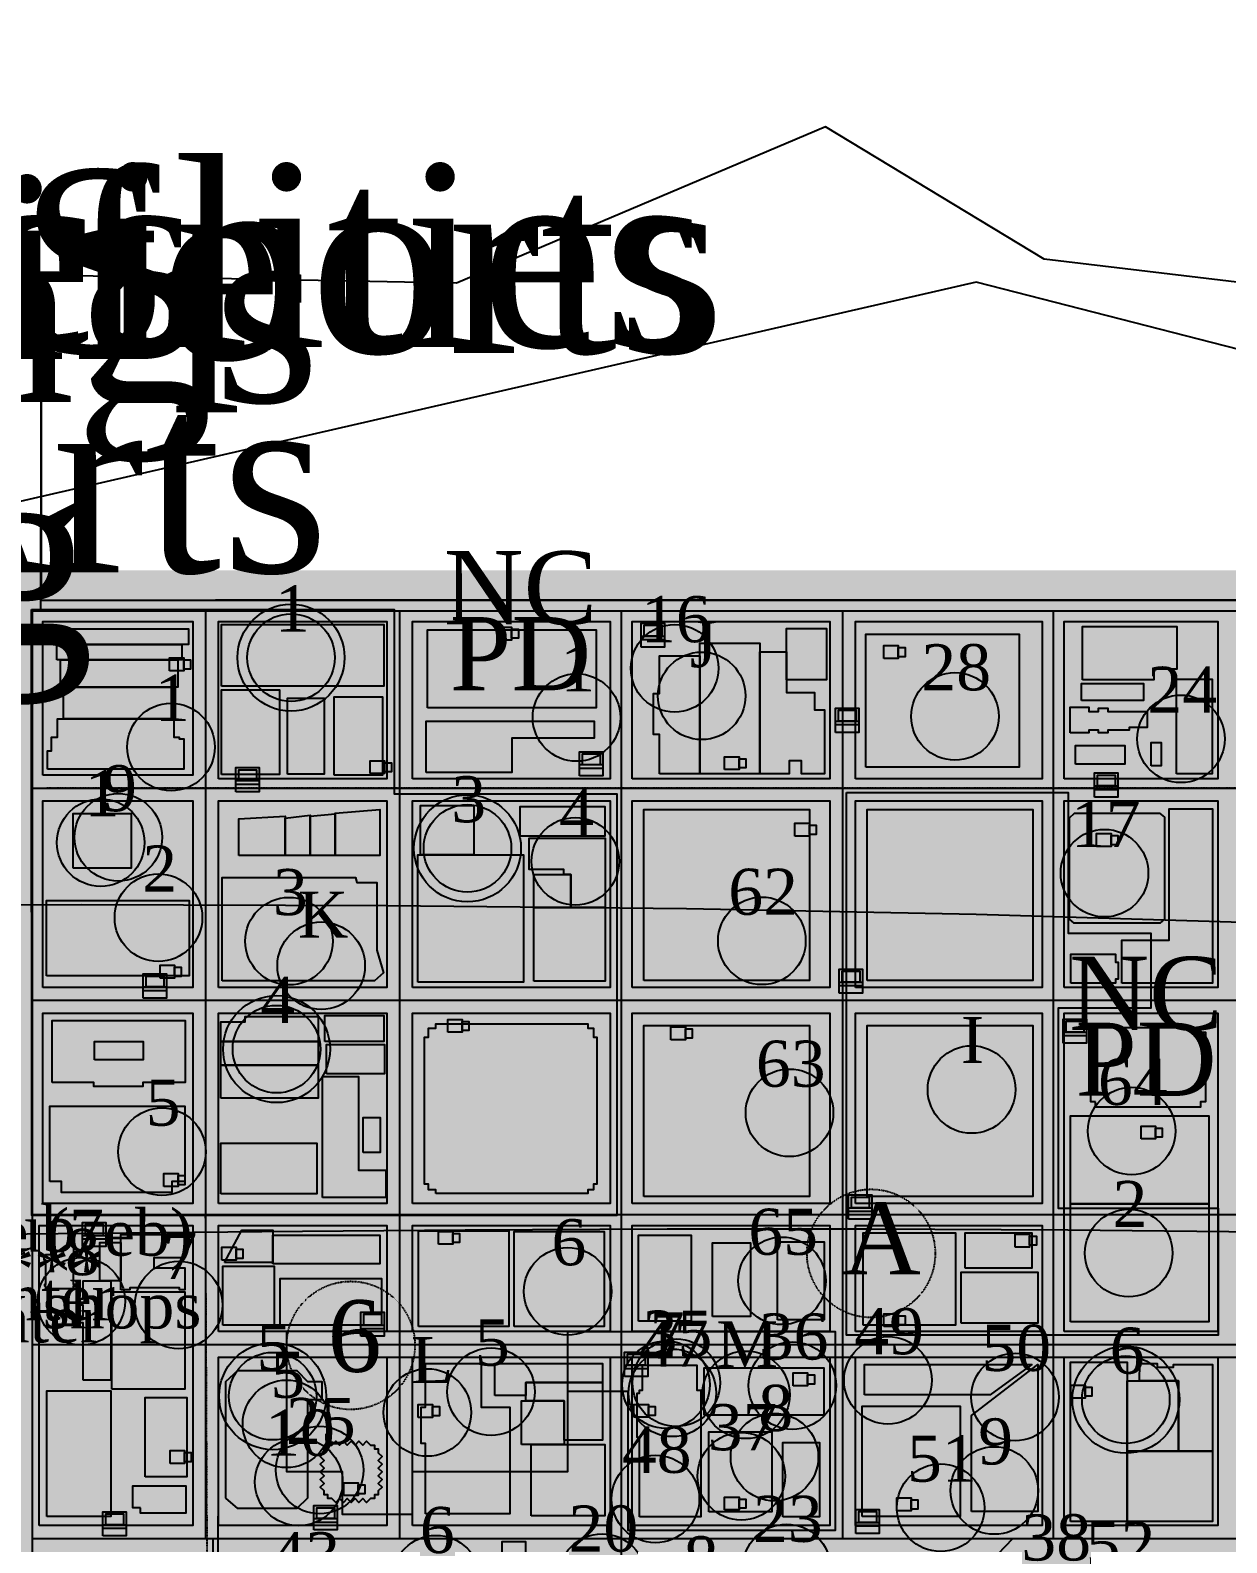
# Model space of a CAD drawing. Extents: x -15732 to 10897, y -24868 to 16165.
# Drawn here: x 392 to 902, y 5529 to 6174 of the extents above; entities that cross this region are included whole.
import ezdxf
from ezdxf.enums import TextEntityAlignment as Align

# ---------------------------------------------------------------- set-up
doc = ezdxf.new("R2010")
doc.units = 0
doc.header["$MEASUREMENT"] = 0
doc.linetypes.add('DASH_DOT_DOT', pattern=[0.0254, 0.009525, -0.003175, 0.001588, -0.003175, 0.001588, -0.003175, 0.003175])
doc.linetypes.add('DOTTED', pattern=[0.005, 0.0025, -0.0025])
for name, color, linetype in [('BLOCKS', 7, 'CONTINUOUS'), ('BLOCKS-OUTLINE', 7, 'CONTINUOUS'), ('BUILDINGS-OUTLINE', 7, 'CONTINUOUS'), ('BUS_RTE-CITY_CENTER', 7, 'CONTINUOUS'), ('BUS_RTE-WESTERN_ADDITION', 7, 'CONTINUOUS'), ('CAMERAS', 7, 'CONTINUOUS'), ('CLUBS___NIGHT_LIFE', 7, 'CONTINUOUS'), ('COASTLINE', 7, 'CONTINUOUS'), ('COLLEGES___FINE_ARTS', 7, 'CONTINUOUS'), ('DATATERMS', 7, 'CONTINUOUS'), ('DISTRICTS', 7, 'CONTINUOUS'), ('GANGS', 7, 'CONTINUOUS'), ('GANGS-TEXT', 7, 'CONTINUOUS'), ('HOTEL___LODGINGS', 7, 'CONTINUOUS'), ('MAP_BORDER', 7, 'CONTINUOUS'), ('NCART-A', 7, 'CONTINUOUS'), ('NCART-STATIONS', 7, 'CONTINUOUS'), ('NCPD', 7, 'CONTINUOUS'), ('NCPD-TEXT', 7, 'CONTINUOUS'), ('PARKING___AV_FACILITIES', 7, 'CONTINUOUS'), ('PERFORMING_ARTS_SPORTS', 7, 'CONTINUOUS'), ('PUBLIC_SERVICES', 7, 'CONTINUOUS'), ('RESTAURANTS', 7, 'CONTINUOUS'), ('SHOPS___SERVICES', 7, 'CONTINUOUS'), ('STREETS', 7, 'CONTINUOUS'), ('STREETS-SPRAWL', 7, 'CONTINUOUS'), ('SUBURBS', 7, 'CONTINUOUS')]:
    doc.layers.add(name, color=color, linetype=linetype)
doc.styles.add('TIMES_NEW_ROMAN', font='')
doc.styles.get('TIMES_NEW_ROMAN').set_extended_font_data('Times_New_Roman')

msp = doc.modelspace()

# ---------------------------------------------------------------- linework, layer by layer
at = {"layer": 'BLOCKS', "color": 12, "linetype": 'CONTINUOUS'}
for points in [[(1422.27, 5930.78), (1399.19, 6000.89), (1340.19, 6024.83), (1370.12, 6124.87), (1346.18, 6134.28), (1294.02, 6047.06), (1262.38, 6048.77), (1250.41, 6152.23), (1226.47, 6151.38), (1217.92, 6049.63), (1018.7, 6053.05), (824.61, 6076.13), (731.42, 6132.57), (574.09, 6065.87), (397.1, 6069.29), (397.1, 5930.78)], [(471.49, 5930.78), (1422.27, 5930.78)]]:
    msp.add_lwpolyline(points, close=True, dxfattribs=at)
for points in [[(397.82, 5856.22), (397.82, 5921.74), (461.78, 5856.22), (461.78, 5921.74)], [(472.7, 5854.66), (472.7, 5921.74), (544.46, 5854.66), (544.46, 5921.74)], [(555.38, 5854.66), (555.38, 5921.74), (639.62, 5854.66), (639.62, 5921.74)], [(648.98, 5854.66), (648.98, 5921.74), (733.22, 5854.66), (733.22, 5921.74)], [(744.14, 5854.66), (744.14, 5921.74), (823.7, 5854.66), (823.7, 5921.74)], [(833.06, 5854.66), (833.06, 5921.74), (898.58, 5854.66), (898.58, 5921.74)], [(397.82, 5765.74), (397.82, 5845.3), (461.78, 5765.74), (461.78, 5845.3)], [(472.7, 5765.74), (472.7, 5845.3), (544.46, 5765.74), (544.46, 5845.3)], [(555.38, 5765.74), (555.38, 5845.3), (639.62, 5765.74), (639.62, 5845.3)], [(648.98, 5765.74), (648.98, 5845.3), (733.22, 5765.74), (733.22, 5845.3)], [(744.14, 5765.74), (744.14, 5845.3), (823.7, 5765.74), (823.7, 5845.3)], [(833.06, 5765.74), (833.06, 5845.3), (898.58, 5765.74), (898.58, 5845.3)], [(397.82, 5673.7), (397.82, 5754.82), (461.78, 5673.7), (461.78, 5754.82)], [(472.7, 5673.7), (472.7, 5754.82), (544.46, 5673.7), (544.46, 5754.82)], [(555.38, 5673.7), (555.38, 5754.82), (639.62, 5673.7), (639.62, 5754.82)], [(648.98, 5673.7), (648.98, 5754.82), (733.22, 5673.7), (733.22, 5754.82)], [(744.14, 5673.7), (744.14, 5754.82), (823.7, 5673.7), (823.7, 5754.82)], [(833.06, 5619.1), (833.06, 5754.82), (898.58, 5619.1), (898.58, 5754.82)], [(396.26, 5536.42), (396.34, 5664.3), (461.78, 5536.42), (461.78, 5664.34)], [(472.7, 5619.1), (472.7, 5664.34), (544.46, 5619.1), (544.46, 5664.34)], [(555.38, 5619.1), (555.38, 5664.34), (639.62, 5619.1), (639.62, 5664.34)], [(648.98, 5619.1), (648.98, 5664.34), (733.22, 5619.1), (733.22, 5664.34)], [(744.14, 5619.1), (744.14, 5664.34), (823.7, 5619.1), (823.7, 5664.34)], [(472.7, 5536.42), (472.7, 5608.18), (544.46, 5536.42), (544.46, 5608.18)], [(555.38, 5536.42), (555.38, 5608.18), (639.62, 5536.42), (639.62, 5608.18)], [(648.98, 5536.42), (648.98, 5608.18), (733.22, 5536.42), (733.22, 5608.18)], [(744.14, 5536.42), (744.14, 5608.18), (823.7, 5536.42), (823.7, 5608.18)], [(833.06, 5536.42), (833.06, 5608.18), (898.58, 5536.42), (898.58, 5608.18)]]:
    msp.add_solid(points, dxfattribs=at)
at = {"layer": 'BLOCKS-OUTLINE', "color": 250, "linetype": 'CONTINUOUS'}
for points in [[(1422.27, 5930.78), (1399.19, 6000.89), (1340.19, 6024.83), (1370.12, 6124.87), (1346.18, 6134.28), (1294.02, 6047.06), (1262.38, 6048.77), (1250.41, 6152.23), (1226.47, 6151.38), (1217.92, 6049.63), (1018.7, 6053.05), (824.61, 6076.13), (731.42, 6132.57), (574.09, 6065.87), (397.1, 6069.29), (397.1, 5930.78)], [(471.49, 5930.78), (1422.27, 5930.78)], [(397.82, 5856.22), (397.82, 5921.74), (461.78, 5921.74), (461.78, 5856.22)], [(472.7, 5854.66), (472.7, 5921.74), (544.46, 5921.74), (544.46, 5854.66)], [(555.38, 5854.66), (555.38, 5921.74), (639.62, 5921.74), (639.62, 5854.66)], [(648.98, 5854.66), (648.98, 5921.74), (733.22, 5921.74), (733.22, 5854.66)], [(744.14, 5854.66), (744.14, 5921.74), (823.7, 5921.74), (823.7, 5854.66)], [(833.06, 5854.66), (833.06, 5921.74), (898.58, 5921.74), (898.58, 5854.66)], [(397.82, 5765.74), (397.82, 5845.3), (461.78, 5845.3), (461.78, 5765.74)], [(472.7, 5765.74), (472.7, 5845.3), (544.46, 5845.3), (544.46, 5765.74)], [(555.38, 5765.74), (555.38, 5845.3), (639.62, 5845.3), (639.62, 5765.74)], [(648.98, 5765.74), (648.98, 5845.3), (733.22, 5845.3), (733.22, 5765.74)], [(744.14, 5765.74), (744.14, 5845.3), (823.7, 5845.3), (823.7, 5765.74)], [(833.06, 5765.74), (833.06, 5845.3), (898.58, 5845.3), (898.58, 5765.74)], [(397.82, 5673.7), (397.82, 5754.82), (461.78, 5754.82), (461.78, 5673.7)], [(472.7, 5673.7), (472.7, 5754.82), (544.46, 5754.82), (544.46, 5673.7)], [(555.38, 5673.7), (555.38, 5754.82), (639.62, 5754.82), (639.62, 5673.7)], [(648.98, 5673.7), (648.98, 5754.82), (733.22, 5754.82), (733.22, 5673.7)], [(744.14, 5673.7), (744.14, 5754.82), (823.7, 5754.82), (823.7, 5673.7)], [(833.06, 5619.1), (833.06, 5754.82), (898.58, 5754.82), (898.58, 5619.1)], [(396.26, 5536.42), (396.34, 5664.3), (461.78, 5664.34), (461.78, 5536.42)], [(472.7, 5619.1), (472.7, 5664.34), (544.46, 5664.34), (544.46, 5619.1)], [(555.38, 5619.1), (555.38, 5664.34), (639.62, 5664.34), (639.62, 5619.1)], [(648.98, 5619.1), (648.98, 5664.34), (733.22, 5664.34), (733.22, 5619.1)], [(744.14, 5619.1), (744.14, 5664.34), (823.7, 5664.34), (823.7, 5619.1)], [(472.7, 5536.42), (472.7, 5608.18), (544.46, 5608.18), (544.46, 5536.42)], [(555.38, 5536.42), (555.38, 5608.18), (639.62, 5608.18), (639.62, 5536.42)], [(648.98, 5536.42), (648.98, 5608.18), (733.22, 5608.18), (733.22, 5536.42)], [(744.14, 5536.42), (744.14, 5608.18), (823.7, 5608.18), (823.7, 5536.42)], [(833.06, 5536.42), (833.06, 5608.18), (898.58, 5608.18), (898.58, 5536.42)]]:
    msp.add_lwpolyline(points, close=True, dxfattribs=at)
at = {"layer": 'BUILDINGS-OUTLINE', "color": 250, "linetype": 'CONTINUOUS'}
for points in [[(400.48, 5911.92), (400.48, 5918.66), (459.97, 5918.66), (459.97, 5911.92)], [(474.01, 5894.19), (474.01, 5920.44), (543.11, 5920.44), (543.11, 5894.19)], [(561.78, 5884.87), (561.78, 5918.24), (633.72, 5918.24), (633.72, 5884.87)], [(714.77, 5896.86), (714.77, 5918.79), (731.79, 5918.79), (731.79, 5896.86)], [(841, 5896.92), (841, 5919.54), (881.12, 5919.54), (881.12, 5901.35), (871.33, 5901.35), (871.33, 5896.92)], [(403.85, 5905.34), (403.85, 5911.92), (457.11, 5911.92), (457.11, 5905.34)], [(677.91, 5856.81), (677.91, 5912.46), (703.35, 5912.46), (703.35, 5856.81)], [(748.59, 5859.7), (748.59, 5916.38), (813.9, 5916.38), (813.9, 5859.7)], [(405.45, 5893.76), (405.45, 5905.34), (455.43, 5905.34), (455.43, 5893.76)], [(660.69, 5856.81), (660.69, 5873.51), (658.04, 5873.51), (658.04, 5890.99), (660.69, 5890.99), (660.69, 5907.16), (677.91, 5907.16), (677.91, 5856.81)], [(703.45, 5856.81), (703.45, 5908.75), (714.84, 5908.75), (714.84, 5891.52), (726.77, 5891.52), (726.77, 5884.1), (731.01, 5884.1), (731.01, 5856.81), (721.2, 5856.81), (721.2, 5862.37), (715.9, 5862.37), (715.9, 5856.81)], [(406.61, 5880.27), (406.61, 5893.76), (452.81, 5893.76), (452.81, 5880.27)], [(474, 5856.52), (474, 5892.66), (498.73, 5892.66), (498.73, 5856.52)], [(840.54, 5888.05), (840.54, 5895.28), (866.89, 5895.28), (866.89, 5888.05)], [(880.98, 5856.74), (880.98, 5897.1), (896.14, 5897.1), (896.14, 5856.74)], [(502.08, 5856.7), (502.08, 5889.03), (517.81, 5889.03), (517.81, 5856.7)], [(521.96, 5856.21), (521.96, 5889.58), (542.54, 5889.58), (542.54, 5856.21)], [(399.79, 5858.83), (399.79, 5866.61), (401.52, 5866.61), (401.52, 5872.49), (404.11, 5872.49), (404.11, 5880.27), (453.74, 5880.27), (453.74, 5872.49), (455.99, 5872.49), (455.99, 5871.73), (457.89, 5871.73), (457.89, 5866.61), (457.89, 5858.83)], [(561.27, 5857.31), (561.27, 5879.27), (632.86, 5879.27), (632.86, 5872.01), (597.76, 5872.01), (597.76, 5857.31)], [(835.64, 5874.29), (835.64, 5885.25), (843.57, 5885.25), (843.57, 5883.39), (847.77, 5883.39), (847.77, 5884.79), (851.73, 5884.79), (851.73, 5883.39), (868.53, 5883.39), (868.53, 5876.62), (860.83, 5876.62), (860.83, 5875.46), (851.73, 5875.46), (851.73, 5874.29), (847.77, 5874.29), (847.77, 5875.46), (843.57, 5875.46), (843.57, 5874.29)], [(837.91, 5860.99), (837.91, 5868.92), (858.91, 5868.92), (858.91, 5860.99)], [(870.21, 5860.15), (870.21, 5870.18), (874.41, 5870.18), (874.41, 5860.15)], [(522.5, 5821.95), (522.5, 5840.02), (541.41, 5841.6), (541.41, 5821.95)], [(558.76, 5822.3), (558.76, 5843.25), (581.6, 5843.25), (581.6, 5822.3)], [(601.29, 5830.26), (601.29, 5842.83), (637.31, 5842.83), (637.31, 5830.26)], [(653.97, 5768.77), (653.97, 5841.56), (724.62, 5841.56), (724.62, 5768.77)], [(749.13, 5768.77), (749.13, 5841.56), (819.78, 5841.56), (819.78, 5768.77)], [(857.69, 5767.53), (857.69, 5785.95), (877.93, 5785.95), (877.93, 5841.84), (896.36, 5841.84), (896.36, 5767.53)], [(410.74, 5816.66), (410.74, 5839.87), (435.44, 5839.87), (435.44, 5816.66)], [(481.32, 5821.95), (481.32, 5837.58), (501.16, 5838.79), (501.16, 5821.95)], [(501.16, 5821.95), (501.16, 5837.85), (511.83, 5839.17), (511.83, 5821.95)], [(511.83, 5821.95), (511.83, 5838.73), (522.5, 5839.73), (522.5, 5821.95)], [(835.34, 5794.93), (835.34, 5838.11), (837.54, 5840.03), (873.77, 5840.03), (875.82, 5838.34), (875.82, 5794.93), (873.88, 5793.2), (837.31, 5793.2)], [(622.86, 5799.89), (622.86, 5813.92), (619.93, 5813.92), (619.93, 5816.02), (605.06, 5816.02), (605.06, 5829.42), (637.52, 5829.42), (637.52, 5799.89)], [(557.72, 5768.05), (557.72, 5822.3), (602.75, 5822.3), (602.75, 5768.05)], [(474.24, 5768.64), (474.24, 5812.63), (531.05, 5812.63), (531.67, 5810.51), (540.16, 5810.51), (540.16, 5781.69), (543.02, 5771.99), (539.26, 5768.64)], [(607.15, 5799.89), (607.15, 5813.92), (622.86, 5813.92), (622.86, 5799.89)], [(399.39, 5770.78), (399.39, 5802.79), (460.23, 5802.79), (460.23, 5770.78)], [(607.15, 5768.47), (607.15, 5799.89), (637.52, 5799.89), (637.52, 5768.47)], [(835.94, 5767.53), (835.94, 5779.91), (854.98, 5779.91), (854.98, 5776.59), (856.18, 5776.59), (856.18, 5769.34), (854.98, 5769.34), (854.98, 5767.53)], [(401.87, 5725.3), (401.87, 5751.69), (458.45, 5751.69), (458.45, 5725.3), (440.47, 5725.3), (440.47, 5723.56), (419.53, 5723.56), (419.53, 5725.3)], [(473.74, 5742.76), (473.74, 5751.16), (484.09, 5751.16), (484.09, 5753.45), (515.26, 5753.45), (515.26, 5742.76)], [(518, 5742.76), (518, 5753.77), (543.18, 5753.77), (543.18, 5742.76)], [(565.36, 5677.93), (565.36, 5679.56), (562.2, 5679.56), (562.2, 5681.96), (560.45, 5681.96), (560.45, 5744.64), (562.2, 5744.64), (562.2, 5748.35), (565.36, 5748.35), (565.36, 5750.2), (630.11, 5750.2), (630.11, 5748.35), (632.51, 5748.35), (632.51, 5744.64), (633.93, 5744.64), (633.93, 5681.96), (632.51, 5681.96), (632.51, 5679.56), (630.11, 5679.56), (630.11, 5677.93)], [(653.97, 5676.73), (653.97, 5749.52), (724.62, 5749.52), (724.62, 5676.73)], [(749.13, 5676.73), (749.13, 5749.52), (819.78, 5749.52), (819.78, 5676.73)], [(846.49, 5717), (844.51, 5717), (844.51, 5746.67), (846.49, 5746.67), (846.49, 5748.66), (891.21, 5748.66), (891.21, 5746.67), (893.4, 5746.67), (893.4, 5717), (891.21, 5717), (891.21, 5714.81), (846.49, 5714.81)], [(419.86, 5734.9), (419.86, 5742.75), (440.57, 5742.75), (440.57, 5734.9)], [(473.74, 5732.62), (473.74, 5742.76), (515.26, 5742.76), (515.26, 5732.62)], [(518.79, 5728.98), (518.79, 5741.52), (543.43, 5741.52), (543.43, 5728.98)], [(473.74, 5718.56), (473.74, 5732.62), (515.26, 5732.62), (515.26, 5718.56)], [(517.08, 5676.29), (517.08, 5727.85), (532.43, 5727.85), (532.44, 5687.95), (544, 5687.95), (544, 5676.29)], [(400.84, 5683.1), (400.84, 5715.15), (458.4, 5715.15), (458.4, 5683.1), (452.84, 5683.1), (452.84, 5678.31), (405.74, 5678.31), (405.74, 5683.1)], [(534.37, 5695.37), (534.37, 5710.3), (541.57, 5710.3), (541.57, 5695.37)], [(835.84, 5673.52), (835.84, 5710.99), (894.72, 5710.99), (894.72, 5673.52)], [(473.66, 5677.83), (473.66, 5699.41), (514.62, 5699.41), (514.62, 5677.83)], [(835.84, 5623.2), (835.84, 5673.52), (894.72, 5673.52), (894.72, 5623.2)], [(431.07, 5636.91), (431.07, 5660.43), (458.35, 5660.43), (458.35, 5650.55), (445.18, 5650.55), (445.18, 5646.32), (458.35, 5646.32), (458.35, 5636.91), (456.09, 5636.91), (456.09, 5637.68), (435, 5637.68), (435, 5636.91)], [(475.23, 5648.55), (482.63, 5662.38), (495.81, 5662.38), (495.81, 5648.55)], [(495.81, 5647.9), (495.81, 5660.13), (541.49, 5660.13), (541.49, 5647.9)], [(557.89, 5621.21), (557.89, 5662.06), (596.49, 5662.06), (596.49, 5621.21)], [(598.74, 5621.21), (598.74, 5661.74), (637.01, 5661.74), (637.01, 5621.21)], [(651.67, 5623.5), (651.67, 5660.13), (674.1, 5660.13), (674.1, 5623.5)], [(747.5, 5621.83), (747.5, 5661.11), (786.78, 5661.11), (786.78, 5621.83)], [(790.96, 5646.07), (790.96, 5661.11), (819.37, 5661.11), (819.37, 5646.07)], [(399.09, 5637.38), (399.09, 5638.38), (398.7, 5638.38), (398.7, 5639.28), (399.09, 5639.28), (399.09, 5649.6), (398.45, 5649.6), (398.45, 5650.8), (399.09, 5650.8), (399.09, 5651.96), (402.37, 5651.96), (410.87, 5658.08), (410.86, 5650.8), (411.22, 5650.8), (411.22, 5649.6), (410.86, 5649.6), (410.85, 5639.28), (411.42, 5639.28), (411.42, 5638.38), (410.85, 5638.38), (410.85, 5637.38)], [(422.14, 5640.67), (422.14, 5657.13), (431.07, 5657.13), (431.07, 5640.67)], [(683.22, 5625.57), (683.22, 5656.93), (699.47, 5656.93), (699.47, 5625.57)], [(710.97, 5624.15), (710.97, 5657.35), (730.89, 5657.35), (730.89, 5624.15)], [(415.08, 5598.34), (415.08, 5622.8), (412.26, 5622.8), (412.26, 5625.62), (415.08, 5625.62), (415.08, 5630.33), (412.73, 5630.33), (412.73, 5633.15), (415.08, 5633.15), (415.08, 5640.67), (426.84, 5640.67), (426.84, 5598.34)], [(474.58, 5621.85), (474.58, 5646.94), (496.46, 5646.94), (496.46, 5621.85)], [(499.03, 5621.83), (499.03, 5641.77), (542.12, 5641.77), (542.12, 5621.83)], [(789.29, 5622.67), (789.29, 5644.4), (821.88, 5644.4), (821.88, 5622.67)], [(427.31, 5594.58), (427.31, 5635.97), (458.35, 5635.97), (458.35, 5594.58)], [(475.87, 5548.06), (475.87, 5597.79), (481.02, 5602.55), (506.11, 5602.55), (510.61, 5597.79), (516.72, 5597.79), (516.72, 5590.07), (510.61, 5590.07), (510.61, 5548.06), (506.11, 5543.69), (481.02, 5543.69)], [(560.97, 5541.46), (560.97, 5571.46), (559.15, 5571.46), (559.15, 5586.91), (560.97, 5586.91), (560.97, 5605.55), (584.6, 5605.55), (584.6, 5586.91), (596.87, 5586.91), (596.87, 5541.46)], [(590.51, 5591.91), (590.51, 5605.55), (636.41, 5605.55), (636.41, 5597.37), (603.69, 5597.37), (603.69, 5591.91)], [(652.15, 5540.16), (652.15, 5573.95), (651.12, 5573.95), (651.12, 5592.91), (652.15, 5592.91), (652.15, 5594.07), (653.48, 5594.07), (653.48, 5604.78), (676.58, 5604.78), (676.58, 5594.07), (678.27, 5594.07), (678.27, 5540.16)], [(679.75, 5583.48), (679.75, 5603.7), (730.71, 5603.7), (730.71, 5583.48)], [(748.06, 5592.16), (748.06, 5605.01), (819.31, 5605.01), (801.64, 5592.16)], [(793.56, 5542.38), (793.56, 5583.27), (821.92, 5605.01), (821.92, 5542.38)], [(835.84, 5538.1), (835.84, 5606.08), (859.93, 5606.08), (859.93, 5538.1)], [(881.87, 5568.07), (881.87, 5598.05), (879.73, 5598.05), (865.28, 5598.05), (865.31, 5605.42), (872.77, 5605.42), (872.77, 5603.94), (879.73, 5603.94), (879.73, 5605.01), (896.33, 5605.01), (896.33, 5568.07)], [(620.05, 5589.64), (603.69, 5589.64), (603.69, 5597.37), (636.41, 5597.37), (636.41, 5572.82), (620.05, 5572.82)], [(859.93, 5568.07), (859.93, 5598.05), (881.87, 5598.05), (881.87, 5568.07)], [(399.56, 5540.25), (399.56, 5593.87), (426.84, 5593.87), (426.84, 5540.25)], [(441.42, 5557.19), (441.42, 5591.05), (459.29, 5591.05), (459.29, 5557.19)], [(601.87, 5571.01), (601.87, 5589.64), (620.05, 5589.64), (620.05, 5571.01)], [(746.99, 5540.24), (746.99, 5587.34), (788.74, 5587.34), (788.74, 5540.24)], [(681.64, 5542.27), (681.64, 5576.38), (708.59, 5576.38), (708.59, 5542.27)], [(517.73, 5569.06), (519.37, 5569.06), (519.37, 5570.69), (521.02, 5570.69), (522.67, 5572.32), (524.32, 5570.69), (525.97, 5572.32), (527.62, 5570.69), (529.26, 5572.32), (530.91, 5570.69), (532.56, 5572.32), (534.21, 5570.69), (535.86, 5572.32), (537.51, 5570.69), (539.15, 5570.69), (539.15, 5569.06), (540.8, 5569.06), (540.8, 5567.43), (542.45, 5565.81), (540.8, 5564.18), (542.45, 5562.55), (540.8, 5560.92), (542.45, 5559.29), (540.8, 5557.66), (542.45, 5556.04), (540.8, 5554.41), (542.45, 5552.78), (540.8, 5551.15), (540.8, 5549.52), (539.15, 5549.52), (539.15, 5547.9), (537.51, 5547.9), (535.86, 5546.27), (534.21, 5547.9), (532.56, 5546.27), (530.91, 5547.9), (529.26, 5546.27), (527.62, 5547.9), (525.97, 5546.27), (524.32, 5547.9), (522.67, 5546.27), (521.02, 5547.9), (519.37, 5547.9), (519.37, 5549.52), (517.73, 5549.52), (517.73, 5551.15), (516.08, 5552.78), (517.73, 5554.41), (516.08, 5556.04), (517.73, 5557.66), (516.08, 5559.29), (517.73, 5560.92), (516.08, 5562.55), (517.73, 5564.18), (516.08, 5565.81), (517.73, 5567.43)], [(605.96, 5540.56), (605.96, 5571.01), (637.32, 5571.01), (637.32, 5540.56)], [(713.23, 5540.16), (713.23, 5571.75), (728.81, 5571.75), (728.81, 5540.16)], [(859.93, 5538.1), (859.93, 5568.07), (896.33, 5568.07), (896.33, 5538.1)], [(439.54, 5544.02), (436.25, 5544.02), (436.25, 5553.42), (458.82, 5553.42), (458.82, 5541.67), (439.54, 5541.67)]]:
    msp.add_lwpolyline(points, close=True, dxfattribs=at)
at = {"layer": 'BUS_RTE-CITY_CENTER', "color": 232, "linetype": 'DOTTED'}
for q in [(986.72, 5530.96), (470.36, 5349.22)]:
    msp.add_line((470.36, 5530.96), q, dxfattribs=at)
at = {"layer": 'BUS_RTE-WESTERN_ADDITION', "color": 5, "linetype": 'DASH_DOT_DOT'}
msp.add_lwpolyline([(399.38, 4974.04), (470.36, 4974.04), (467.24, 5669.02), (986.72, 5669.02), (986.72, 5575.52), (1159.1, 5575.42), (1159.1, 5669.05), (1324.46, 5669.03), (1324.46, 5850.76), (399.38, 5850.76)], dxfattribs=at)
at = {"layer": 'CAMERAS', "color": 12, "linetype": 'CONTINUOUS'}
for points in [[(591.51, 5913.84), (591.51, 5919.34), (597.65, 5919.34), (597.65, 5913.84)], [(597.65, 5914.58), (597.65, 5918.5), (600.56, 5918.5), (600.56, 5914.58)], [(756.25, 5905.93), (756.25, 5911.44), (762.39, 5911.44), (762.39, 5905.93)], [(451.78, 5900.7), (451.78, 5906.21), (457.92, 5906.21), (457.92, 5900.7)], [(457.92, 5901.44), (457.92, 5905.36), (460.83, 5905.36), (460.83, 5901.44)], [(762.39, 5906.67), (762.39, 5910.59), (765.3, 5910.59), (765.3, 5906.67)], [(537.37, 5856.91), (537.37, 5862.42), (543.51, 5862.42), (543.51, 5856.91)], [(543.51, 5857.65), (543.51, 5861.57), (546.42, 5861.57), (546.42, 5857.65)], [(688.42, 5858.61), (688.42, 5864.12), (694.56, 5864.12), (694.56, 5858.61)], [(694.56, 5859.35), (694.56, 5863.27), (697.47, 5863.27), (697.47, 5859.35)], [(718.39, 5830.22), (718.39, 5835.72), (724.53, 5835.72), (724.53, 5830.22)], [(724.53, 5830.96), (724.53, 5834.88), (727.45, 5834.88), (727.45, 5830.96)], [(846.95, 5825.82), (846.95, 5831.32), (853.09, 5831.32), (853.09, 5825.82)], [(853.09, 5826.56), (853.09, 5830.48), (856.01, 5830.48), (856.01, 5826.56)], [(447.8, 5769.73), (447.8, 5775.24), (453.94, 5775.24), (453.94, 5769.73)], [(453.94, 5770.47), (453.94, 5774.39), (456.85, 5774.39), (456.85, 5770.47)], [(570.41, 5746.64), (570.41, 5752.15), (576.55, 5752.15), (576.55, 5746.64)], [(576.55, 5747.39), (576.55, 5751.3), (579.46, 5751.3), (579.46, 5747.39)], [(665.55, 5743.46), (665.55, 5748.97), (671.69, 5748.97), (671.69, 5743.46)], [(671.69, 5744.2), (671.69, 5748.12), (674.6, 5748.12), (674.6, 5744.2)], [(865.88, 5701.2), (865.88, 5706.71), (872.02, 5706.71), (872.02, 5701.2)], [(872.02, 5701.94), (872.02, 5705.86), (874.93, 5705.86), (874.93, 5701.94)], [(449.39, 5680.96), (449.39, 5686.47), (455.53, 5686.47), (455.53, 5680.96)], [(455.53, 5681.7), (455.53, 5685.62), (458.44, 5685.62), (458.44, 5681.7)], [(566.43, 5656.28), (566.43, 5661.79), (572.57, 5661.79), (572.57, 5656.28)], [(572.57, 5657.02), (572.57, 5660.94), (575.48, 5660.94), (575.48, 5657.02)], [(812.25, 5655.12), (812.25, 5660.63), (818.39, 5660.63), (818.39, 5655.12)], [(474.07, 5649.51), (474.07, 5655.02), (480.21, 5655.02), (480.21, 5649.51)], [(480.21, 5650.25), (480.21, 5654.17), (483.13, 5654.17), (483.13, 5650.25)], [(818.39, 5655.87), (818.39, 5659.78), (821.3, 5659.78), (821.3, 5655.87)], [(756.25, 5621.21), (756.25, 5626.72), (762.39, 5626.72), (762.39, 5621.21)], [(762.39, 5621.95), (762.39, 5625.87), (765.3, 5625.87), (765.3, 5621.95)], [(717.6, 5595.97), (717.6, 5601.48), (723.75, 5601.48), (723.75, 5595.97)], [(723.75, 5596.71), (723.75, 5600.63), (726.66, 5600.63), (726.66, 5596.71)], [(835.91, 5590.78), (835.91, 5596.29), (842.05, 5596.29), (842.05, 5590.78)], [(842.05, 5591.52), (842.05, 5595.44), (844.96, 5595.44), (844.96, 5591.52)], [(557.79, 5582.47), (557.79, 5587.98), (563.93, 5587.98), (563.93, 5582.47)], [(563.93, 5583.21), (563.93, 5587.13), (566.84, 5587.13), (566.84, 5583.21)], [(649.78, 5582.56), (649.78, 5588.07), (655.92, 5588.07), (655.92, 5582.56)], [(655.92, 5583.3), (655.92, 5587.22), (658.83, 5587.22), (658.83, 5583.3)], [(452.07, 5562.91), (452.07, 5568.42), (458.21, 5568.42), (458.21, 5562.91)], [(458.21, 5563.65), (458.21, 5567.57), (461.12, 5567.57), (461.12, 5563.65)], [(526.07, 5549.17), (526.07, 5554.68), (532.21, 5554.68), (532.21, 5549.17)], [(532.21, 5549.91), (532.21, 5553.83), (535.12, 5553.83), (535.12, 5549.91)], [(688.42, 5543.06), (688.42, 5548.56), (694.56, 5548.56), (694.56, 5543.06)], [(694.56, 5543.8), (694.56, 5547.72), (697.47, 5547.72), (697.47, 5543.8)], [(761.77, 5542.67), (761.77, 5548.18), (767.91, 5548.18), (767.91, 5542.67)], [(767.91, 5543.41), (767.91, 5547.33), (770.82, 5547.33), (770.82, 5543.41)]]:
    msp.add_lwpolyline(points, close=True, dxfattribs=at)
at = {"layer": 'CLUBS___NIGHT_LIFE', "color": 7, "linetype": 'CONTINUOUS'}
for centre in [(663.4, 5596.46), (709.67, 5565.59), (803.36, 5551.35)]:
    msp.add_circle(centre, 18.66, dxfattribs=at)
at = {"layer": 'COASTLINE', "color": 250, "linetype": 'CONTINUOUS'}
msp.add_lwpolyline([(1426.45, 5918.1), (1399.19, 6000.89), (1340.19, 6024.83), (1370.12, 6124.87), (1346.18, 6134.28), (1294.02, 6047.06), (1262.38, 6048.77), (1250.41, 6152.23), (1226.47, 6151.38), (1217.92, 6049.63), (1018.7, 6053.05), (824.61, 6076.13), (731.42, 6132.57), (574.09, 6065.87), (397.1, 6069.29), (397.1, 6069.29)], dxfattribs=at)
at = {"layer": 'COASTLINE', "color": 7, "linetype": 'CONTINUOUS'}
msp.add_lwpolyline([(397.1, 6069.29), (386.55, 6083.03)], dxfattribs=at)
at = {"layer": 'DATATERMS', "color": 82, "linetype": 'CONTINUOUS'}
for p, q in [((652.82, 5915.55), (662.77, 5915.55)), ((652.82, 5914.07), (662.77, 5914.07)), ((735.63, 5879.27), (745.58, 5879.27)), ((735.63, 5877.79), (745.58, 5877.79)), ((626.55, 5860.72), (636.5, 5860.72)), ((480.05, 5853.95), (490, 5853.95)), ((626.55, 5859.24), (636.5, 5859.24)), ((480.05, 5852.47), (490, 5852.47)), ((846.05, 5851.67), (856, 5851.67)), ((846.05, 5850.19), (856, 5850.19)), ((440.64, 5765.97), (450.59, 5765.97)), ((440.64, 5764.5), (450.59, 5764.5)), ((737.21, 5768.07), (747.16, 5768.07)), ((737.21, 5766.59), (747.16, 5766.59)), ((832.64, 5746.77), (842.6, 5746.77)), ((832.64, 5745.29), (842.6, 5745.29)), ((741.15, 5671.84), (751.11, 5671.84)), ((741.15, 5670.36), (751.11, 5670.36)), ((414.77, 5660.08), (424.72, 5660.08)), ((414.77, 5658.61), (424.72, 5658.61)), ((533.39, 5621.87), (543.35, 5621.87)), ((533.39, 5620.39), (543.35, 5620.39)), ((645.72, 5604.8), (655.67, 5604.8)), ((645.72, 5603.32), (655.67, 5603.32)), ((513.31, 5539.41), (523.26, 5539.41)), ((513.31, 5537.93), (523.26, 5537.93)), ((744.31, 5537.76), (754.26, 5537.76)), ((423.45, 5536.77), (433.4, 5536.77)), ((423.45, 5535.29), (433.4, 5535.29)), ((744.31, 5536.28), (754.26, 5536.28))]:
    msp.add_line(p, q, dxfattribs=at)
for points in [[(652.82, 5910.76), (652.82, 5921.08), (662.77, 5921.08), (662.77, 5910.76)], [(654.11, 5915.55), (654.11, 5920.16), (661.66, 5920.16), (661.66, 5915.55)], [(735.63, 5874.48), (735.63, 5884.8), (745.58, 5884.8), (745.58, 5874.48)], [(736.92, 5879.27), (736.92, 5883.88), (744.48, 5883.88), (744.48, 5879.27)], [(626.55, 5855.92), (626.55, 5866.24), (636.5, 5866.24), (636.5, 5855.92)], [(627.84, 5860.71), (627.84, 5865.32), (635.39, 5865.32), (635.39, 5860.71)], [(480.05, 5849.15), (480.05, 5859.48), (490, 5859.48), (490, 5849.15)], [(481.34, 5853.95), (481.34, 5858.55), (488.9, 5858.55), (488.9, 5853.95)], [(846.05, 5846.87), (846.05, 5857.19), (856, 5857.19), (856, 5846.87)], [(847.34, 5851.66), (847.34, 5856.27), (854.9, 5856.27), (854.9, 5851.66)], [(440.64, 5761.18), (440.64, 5771.5), (450.59, 5771.5), (450.59, 5761.18)], [(441.93, 5765.97), (441.93, 5770.58), (449.49, 5770.58), (449.49, 5765.97)], [(737.21, 5763.27), (737.21, 5773.59), (747.16, 5773.59), (747.16, 5763.27)], [(738.5, 5768.06), (738.5, 5772.67), (746.06, 5772.67), (746.06, 5768.06)], [(832.64, 5741.97), (832.64, 5752.3), (842.6, 5752.3), (842.6, 5741.97)], [(833.93, 5746.77), (833.93, 5751.37), (841.49, 5751.37), (841.49, 5746.77)], [(741.15, 5667.05), (741.15, 5677.37), (751.11, 5677.37), (751.11, 5667.05)], [(742.44, 5671.84), (742.44, 5676.45), (750, 5676.45), (750, 5671.84)], [(414.77, 5655.29), (414.77, 5665.61), (424.72, 5665.61), (424.72, 5655.29)], [(416.06, 5660.08), (416.06, 5664.69), (423.61, 5664.69), (423.61, 5660.08)], [(533.39, 5617.07), (533.39, 5627.39), (543.35, 5627.39), (543.35, 5617.07)], [(534.68, 5621.86), (534.68, 5626.47), (542.24, 5626.47), (542.24, 5621.86)], [(645.72, 5600.01), (645.72, 5610.33), (655.67, 5610.33), (655.67, 5600.01)], [(647.01, 5604.8), (647.01, 5609.41), (654.57, 5609.41), (654.57, 5604.8)], [(513.31, 5534.61), (513.31, 5544.94), (523.26, 5544.94), (523.26, 5534.61)], [(514.6, 5539.41), (514.6, 5544.01), (522.16, 5544.01), (522.16, 5539.41)], [(423.45, 5531.97), (423.45, 5542.29), (433.4, 5542.29), (433.4, 5531.97)], [(424.74, 5536.76), (424.74, 5541.37), (432.3, 5541.37), (432.3, 5536.76)], [(744.31, 5532.97), (744.31, 5543.29), (754.26, 5543.29), (754.26, 5532.97)], [(745.6, 5537.76), (745.6, 5542.37), (753.15, 5542.37), (753.15, 5537.76)], [(593.65, 5519.29), (593.65, 5529.61), (603.61, 5529.61), (603.61, 5519.29)]]:
    msp.add_lwpolyline(points, close=True, dxfattribs=at)
at = {"layer": 'DISTRICTS', "color": 12, "linetype": 'CONTINUOUS'}
for p, q in [((393.3, 5926.26), (644.3, 5926.26)), ((393.3, 5926.26), (393.3, 5613.63)), ((644.3, 5926.26), (644.3, 5613.63)), ((393.3, 5613.63), (644.3, 5613.63))]:
    msp.add_line(p, q, dxfattribs=at)
at = {"layer": 'DISTRICTS', "color": 81, "linetype": 'CONTINUOUS'}
for q in [(1422.51, 5926.26), (1393.1, 5926.26)]:
    msp.add_line((393.3, 5926.26), q, dxfattribs=at)
at = {"layer": 'DISTRICTS', "color": 52, "linetype": 'CONTINUOUS'}
for p, q in [((644.3, 5926.26), (903.26, 5926.26)), ((644.3, 5926.26), (644.3, 5613.63)), ((644.3, 5613.63), (903.26, 5613.63))]:
    msp.add_line(p, q, dxfattribs=at)
at = {"layer": 'DISTRICTS', "color": 31, "linetype": 'CONTINUOUS'}
for p, q in [((393.3, 5613.63), (393.3, 5245.48)), ((393.3, 5613.63), (644.3, 5613.63)), ((644.3, 5613.63), (644.3, 5349.22))]:
    msp.add_line(p, q, dxfattribs=at)
at = {"layer": 'DISTRICTS', "color": 8, "linetype": 'CONTINUOUS'}
for q in [(903.26, 5613.63), (644.3, 5349.22)]:
    msp.add_line((644.3, 5613.63), q, dxfattribs=at)
at = {"layer": 'DISTRICTS', "color": 81, "linetype": 'CONTINUOUS'}
msp.add_lwpolyline([(1422.51, 5926.26), (1422.27, 5930.78), (1399.19, 6000.89), (1340.19, 6024.83), (1370.12, 6124.87), (1346.18, 6134.28), (1294.02, 6047.06), (1262.38, 6048.77), (1250.41, 6152.23), (1226.47, 6151.38), (1217.92, 6049.63), (1018.7, 6053.05), (824.61, 6076.13), (731.42, 6132.57), (574.09, 6065.87), (397.1, 6069.29), (396.92, 5926.26)], dxfattribs=at)
at = {"layer": 'GANGS', "color": 49, "linetype": 'CONTINUOUS'}
msp.add_lwpolyline([(393.02, 5926.91), (547.63, 5926.91), (547.63, 5848.35), (642.53, 5848.35), (642.53, 5668.61), (393.19, 5668.53)], close=True, dxfattribs=at)
at = {"layer": 'GANGS', "color": 123, "linetype": 'CONTINUOUS'}
msp.add_lwpolyline([(740.36, 5848.79), (834.76, 5848.79), (834.76, 5788.9), (870.11, 5788.9), (870.11, 5756.88), (830.6, 5756.88), (830.6, 5671.63), (898.81, 5671.63), (898.81, 5617.57), (740.36, 5617.57)], close=True, dxfattribs=at)
at = {"layer": 'GANGS', "color": 32, "linetype": 'CONTINUOUS'}
msp.add_lwpolyline([(501.73, 5619.1), (501.73, 5559.47), (525.47, 5559.47), (525.47, 5541.24), (555.44, 5541.24), (555.44, 5559.47), (621.6, 5559.47), (621.6, 5619.16)], close=True, dxfattribs=at)
at = {"layer": 'GANGS', "color": 252, "linetype": 'CONTINUOUS'}
msp.add_lwpolyline([(621.6, 5619.16), (735.48, 5619.16), (735.48, 5534.29), (647.25, 5534.29), (647.25, 5593.51), (621.6, 5593.51)], close=True, dxfattribs=at)
at = {"layer": 'GANGS', "color": 251, "linetype": 'CONTINUOUS'}
msp.add_solid([(647.64, 5852.43), (647.64, 5923.63), (675.48, 5852.43), (675.48, 5923.63)], dxfattribs=at)
at = {"layer": 'GANGS-TEXT', "color": 7, "linetype": 'CONTINUOUS'}
for centre in [(678.64, 5890.05), (516.49, 5775.04), (793.65, 5722.25), (697.49, 5592.15), (561.74, 5584.61)]:
    msp.add_circle(centre, 18.66, dxfattribs=at)
at = {"layer": 'HOTEL___LODGINGS', "color": 7, "linetype": 'CONTINUOUS'}
for centre in [(667.09, 5901.81), (850.32, 5814.48), (501.7, 5579.76)]:
    msp.add_circle(centre, 18.66, dxfattribs=at)
at = {"layer": 'MAP_BORDER', "color": 7, "linetype": 'CONTINUOUS'}
msp.add_solid([(374.42, 4052.86), (374.42, 5943.58), (1942.22, 4052.86), (1942.22, 5943.58)], dxfattribs=at)
at = {"layer": 'NCART-A', "color": 12, "linetype": 'CONTINUOUS'}
msp.add_lwpolyline([(397.49, 4833.25), (472.04, 4931.63), (472.7, 5608.18), (981.26, 5608.18), (981.54, 5474.91)], dxfattribs=at)
at = {"layer": 'NCART-STATIONS', "color": 7, "linetype": 'DOTTED'}
for centre in [(750.83, 5652.42), (529.1, 5613.2)]:
    msp.add_circle(centre, 27.32, dxfattribs=at)
at = {"layer": 'NCPD', "color": 184, "linetype": 'CONTINUOUS'}
for points in [[(555.38, 5854.66), (555.38, 5921.74), (639.62, 5854.66), (639.62, 5921.74)], [(833.06, 5673.7), (833.06, 5754.82), (898.58, 5673.7), (898.58, 5754.82)]]:
    msp.add_solid(points, dxfattribs=at)
at = {"layer": 'PARKING___AV_FACILITIES', "color": 172, "linetype": 'CONTINUOUS'}
for radius in [22.8, 18.66]:
    msp.add_circle((503.63, 5906.34), radius, dxfattribs=at)
at = {"layer": 'PARKING___AV_FACILITIES', "color": 12, "linetype": 'CONTINUOUS'}
for centre in [(430, 5829.76), (860.63, 5652.54), (588.88, 5593.48)]:
    msp.add_circle(centre, 18.66, dxfattribs=at)
at = {"layer": 'PARKING___AV_FACILITIES', "color": 86, "linetype": 'CONTINUOUS'}
for centre, radius in [((578.82, 5825.05), 22.8), ((578.82, 5825.05), 18.66), ((497.46, 5739.48), 22.8), ((497.46, 5739.48), 18.66), ((495.81, 5591.55), 22.8), ((495.81, 5591.55), 18.66), ((859.4, 5590.05), 22.8), ((859.4, 5590.05), 18.66)]:
    msp.add_circle(centre, radius, dxfattribs=at)
at = {"layer": 'PERFORMING_ARTS_SPORTS', "color": 7, "linetype": 'CONTINUOUS'}
msp.add_circle((565.43, 5513.59), 18.66, dxfattribs=at)
at = {"layer": 'PUBLIC_SERVICES', "color": 7, "linetype": 'CONTINUOUS'}
for centre in [(625.31, 5880.81), (786.58, 5881.28), (506.93, 5555.03)]:
    msp.add_circle(centre, 18.66, dxfattribs=at)
at = {"layer": 'RESTAURANTS', "color": 7, "linetype": 'CONTINUOUS'}
for centre in [(882.88, 5871.71), (422.53, 5827.51), (667.8, 5597.29), (717.29, 5596.07), (515.79, 5560.06), (695.53, 5557.41), (636.19, 5514.21), (714.8, 5518.36)]:
    msp.add_circle(centre, 18.66, dxfattribs=at)
at = {"layer": 'SHOPS___SERVICES', "color": 7, "linetype": 'CONTINUOUS'}
for centre in [(452.49, 5868.22), (624.76, 5819.52), (447.13, 5795.51), (502.76, 5785.49), (704.28, 5785.62), (716.06, 5712.34), (861.84, 5704.58), (448.6, 5695.75), (621.53, 5636.24), (712.83, 5640.72), (414.22, 5632.02), (455.75, 5630.44), (757.99, 5598.32), (666.17, 5592.97), (812.17, 5591.21), (658.93, 5547.77), (780.45, 5544.02)]:
    msp.add_circle(centre, 18.66, dxfattribs=at)
at = {"layer": 'STREETS', "color": 7, "linetype": 'CONTINUOUS'}
for p, q in [((393.3, 5926.26), (1393.1, 5926.26)), ((393.3, 5926.26), (393.3, 4073.14)), ((467.24, 5926.26), (467.24, 5530.96)), ((549.92, 5926.26), (549.92, 5530.96)), ((644.3, 5926.26), (644.3, 5530.96)), ((738.68, 5926.26), (738.68, 5530.96)), ((828.38, 5926.26), (828.38, 5530.96)), ((393.3, 5850.76), (1393.1, 5850.76)), ((393.3, 5760.28), (1393.1, 5760.28)), ((393.3, 5669.02), (986.72, 5669.02)), ((393.3, 5613.63), (986.72, 5613.63)), ((393.3, 5530.96), (1293.08, 5530.96)), ((470.36, 5530.96), (470.36, 5349.22)), ((767.62, 5485.49), (811.19, 5530.96))]:
    msp.add_line(p, q, dxfattribs=at)
at = {"layer": 'STREETS-SPRAWL', "color": 7, "linetype": 'CONTINUOUS'}
for p, q in [((414.41, 5800.95), (283.27, 5800.55)), ((544.53, 5800.59), (414.41, 5800.95)), ((672.12, 5799.3), (544.53, 5800.59)), ((795.66, 5796.92), (672.12, 5799.3)), ((913.82, 5793.37), (795.66, 5796.92)), ((340.12, 5660.19), (404.43, 5660.9)), ((404.43, 5660.9), (491.22, 5661.78)), ((491.22, 5661.78), (577.77, 5662.48)), ((577.77, 5662.48), (663.94, 5662.89)), ((663.94, 5662.89), (749.62, 5662.94)), ((749.62, 5662.94), (834.69, 5662.52)), ((834.69, 5662.52), (919.01, 5661.55))]:
    msp.add_line(p, q, dxfattribs=at)
at = {"layer": 'SUBURBS', "color": 254, "linetype": 'CONTINUOUS'}
msp.add_lwpolyline([(3182.19, 3932.19), (2049.27, 3161.55), (1554.83, 3193.08), (1515.75, 3431.6), (1851.67, 3945.37), (1814.79, 5805.06), (795.61, 6066.39), (264.24, 5944.43), (-310.68, 6284.16), (-1293.8, 6038.22), (-1859.99, 5653.22), (-2479.79, 5269.61)], dxfattribs=at)

# ---------------------------------------------------------------- texts
at = {"layer": 'CLUBS___NIGHT_LIFE', "color": 7, "linetype": 'CONTINUOUS', "style": 'TIMES_NEW_ROMAN'}
for s, height, rotation, p in [('Clubs & Nightlife', 78, 359.99996, (74.41, 6033.6)), ('7', 19.66, 359.99963, (663.94, 5607.57)), ('8', 19.66, 359.99976, (710.21, 5576.71)), ('9', 19.66, 0.0012, (803.91, 5562.47))]:
    msp.add_text(s, height=height, rotation=rotation, dxfattribs=at).set_placement(p, align=Align.CENTER)
at = {"layer": 'COLLEGES___FINE_ARTS', "color": 7, "linetype": 'CONTINUOUS', "style": 'TIMES_NEW_ROMAN'}
for s, height, rotation, p in [('Colleges & Fine Arts', 78, 359.99993, (17.46, 5942.67)), ('8', 19.66, 359.9999, (678.33, 5512.15))]:
    msp.add_text(s, height=height, rotation=rotation, dxfattribs=at).set_placement(p, align=Align.CENTER)
at = {"layer": 'GANGS-TEXT', "color": 7, "linetype": 'CONTINUOUS', "style": 'TIMES_NEW_ROMAN'}
for s, rotation, p in [('J', 0.00007, (679.4, 5902.27)), ('K', 359.99993, (517.28, 5786.98)), ('I', 0.00113, (794.08, 5733.54)), ('M', 359.99979, (698.01, 5603.84)), ('L', 0.00047, (563.77, 5597.12))]:
    msp.add_text(s, height=19.66, rotation=rotation, dxfattribs=at).set_placement(p, align=Align.CENTER)
at = {"layer": 'HOTEL___LODGINGS', "color": 7, "linetype": 'CONTINUOUS', "style": 'TIMES_NEW_ROMAN'}
for s, height, rotation, p in [('Hotels & Lodgings', 78, 0.00001, (64.59, 6015.25)), ('16', 19.659, 0.00075, (667.63, 5912.92)), ('17', 19.659, 359.99949, (850.87, 5825.59)), ('5', 19.66, 0.00024, (502.25, 5590.88))]:
    msp.add_text(s, height=height, rotation=rotation, dxfattribs=at).set_placement(p, align=Align.CENTER)
at = {"layer": 'NCART-STATIONS', "color": 7, "linetype": 'DOTTED', "style": 'TIMES_NEW_ROMAN'}
for s, rotation, p in [('A', 0.00027, (738.67, 5643.48)), ('6', 0.00028, (519.17, 5601.93))]:
    msp.add_text(s, height=30.58, rotation=rotation, dxfattribs=at).set_placement(p)
at = {"layer": 'NCPD-TEXT', "color": 52, "linetype": 'CONTINUOUS', "style": 'TIMES_NEW_ROMAN'}
for s, rotation, p in [('NC', 0.00064, (601.42, 5920.54)), ('PD', 0.00064, (601.42, 5892.46)), ('NC', 359.99965, (868.01, 5747.66)), ('PD', 359.99965, (868.01, 5719.58))]:
    msp.add_text(s, height=31.2, rotation=rotation, dxfattribs=at).set_placement(p, align=Align.CENTER)
at = {"layer": 'PARKING___AV_FACILITIES', "color": 7, "linetype": 'CONTINUOUS', "style": 'TIMES_NEW_ROMAN'}
for s, height, rotation, p in [('Parking & AV Facilities', 78, 0.00015, (108.19, 6038.71)), ('Public Parking', 78, 0.00021, (71.26, 5911.96)), ('1', 19.66, 0.00018, (504.18, 5917.46)), ('9', 19.66, 359.9993, (430.54, 5840.88)), ('3', 19.66, 359.9993, (579.36, 5836.17)), ('4', 19.66, 359.9996, (498, 5750.59)), ('2', 19.66, 359.99982, (861.17, 5663.66)), ('5', 19.66, 359.99996, (496.35, 5602.67)), ('5', 19.66, 0.00051, (589.42, 5604.59)), ('6', 19.66, 0.00014, (859.95, 5601.16))]:
    msp.add_text(s, height=height, rotation=rotation, dxfattribs=at).set_placement(p, align=Align.CENTER)
msp.add_text('5 - Independent, aboveground parking garage (7eb)', height=19.6594, rotation=359.9993, dxfattribs=at).set_placement((-149.12, 5651.45))
at = {"layer": 'PERFORMING_ARTS_SPORTS', "color": 7, "linetype": 'CONTINUOUS', "style": 'TIMES_NEW_ROMAN'}
for s, height, rotation, p in [('Performing Arts/Sports', 78, 359.99979, (137.08, 6036.23)), ('6', 19.66, 359.99916, (565.97, 5524.71))]:
    msp.add_text(s, height=height, rotation=rotation, dxfattribs=at).set_placement(p, align=Align.CENTER)
for s, rotation, p in [('9 - Reunification Hall & Social Club', 0.00115, (-25.09, 5653.09)), (' - Bodakkan Performing Arts Center', 0.00061, (-4.4, 5623.9))]:
    msp.add_text(s, height=19.6594, rotation=rotation, dxfattribs=at).set_placement(p)
at = {"layer": 'PUBLIC_SERVICES', "color": 7, "linetype": 'CONTINUOUS', "style": 'TIMES_NEW_ROMAN'}
for s, height, rotation, p in [('Public Services', 78, 0.00027, (100.07, 6038.85)), ('1', 19.66, 359.99993, (625.86, 5891.93)), ('28', 19.659, 359.99938, (787.13, 5892.4)), ('10', 19.659, 359.99963, (507.48, 5566.15))]:
    msp.add_text(s, height=height, rotation=rotation, dxfattribs=at).set_placement(p, align=Align.CENTER)
msp.add_text('10 - Knight-Marriot Convention Center', height=19.6594, rotation=359.99919, dxfattribs=at).set_placement((-46.51, 5614.47))
at = {"layer": 'RESTAURANTS', "color": 7, "linetype": 'CONTINUOUS', "style": 'TIMES_NEW_ROMAN'}
for s, height, rotation, p in [('24', 19.659, 359.99996, (883.43, 5882.83)), ('1', 19.66, 0.00004, (423.08, 5838.63)), ('35', 19.659, 359.9999, (668.35, 5608.41)), ('36', 19.659, 359.99976, (717.84, 5607.18)), ('25', 19.659, 359.99952, (516.34, 5571.18)), ('37', 19.659, 0.00019, (696.07, 5568.53)), ('20', 19.659, 359.99976, (636.74, 5525.32)), ('23', 19.659, 359.99998, (715.34, 5529.48)), ('38', 19.659, 359.99894, (829.74, 5521.53))]:
    msp.add_text(s, height=height, rotation=rotation, dxfattribs=at).set_placement(p, align=Align.CENTER)
msp.add_text('9 - Metropolitan Barbecue and Grill ***', height=19.6595, rotation=0.00061, dxfattribs=at).set_placement((-56, 5635.66))
at = {"layer": 'SHOPS___SERVICES', "color": 7, "linetype": 'CONTINUOUS', "style": 'TIMES_NEW_ROMAN'}
for s, height, rotation, p in [('1', 19.66, 0.00015, (453.03, 5879.33)), ('4', 19.66, 359.99933, (625.3, 5830.64)), ('2', 19.66, 359.99979, (447.68, 5806.63)), ('3', 19.66, 0.00005, (503.31, 5796.61)), ('62', 19.659, 359.99979, (704.83, 5796.74)), ('63', 19.659, 359.99968, (716.61, 5723.46)), ('64', 19.659, 359.99903, (862.38, 5715.7)), ('5', 19.66, 359.99974, (449.14, 5706.86)), ('6', 19.66, 0.00016, (622.07, 5647.36)), ('65', 19.659, 359.99968, (713.38, 5651.84)), ('8', 19.66, 359.99897, (414.77, 5643.14)), ('7', 19.66, 0.00073, (456.29, 5641.56)), ('49', 19.659, 359.99946, (758.53, 5609.44)), ('47', 19.659, 0.0002, (666.71, 5604.08)), ('50', 19.659, 359.99998, (812.72, 5602.32)), ('48', 19.659, 359.99905, (659.48, 5558.88)), ('51', 19.659, 359.99867, (780.99, 5555.14)), ('52', 19.659, 0.00051, (857.16, 5518.38)), ('43', 19.659, 359.99927, (509.71, 5513.93))]:
    msp.add_text(s, height=height, rotation=rotation, dxfattribs=at).set_placement(p, align=Align.CENTER)
msp.add_text("45 - Mixed artist's coffee and art supply shops", height=19.6594, rotation=359.99949, dxfattribs=at).set_placement((-82.53, 5620.45))

doc.saveas('drawing.dxf')
